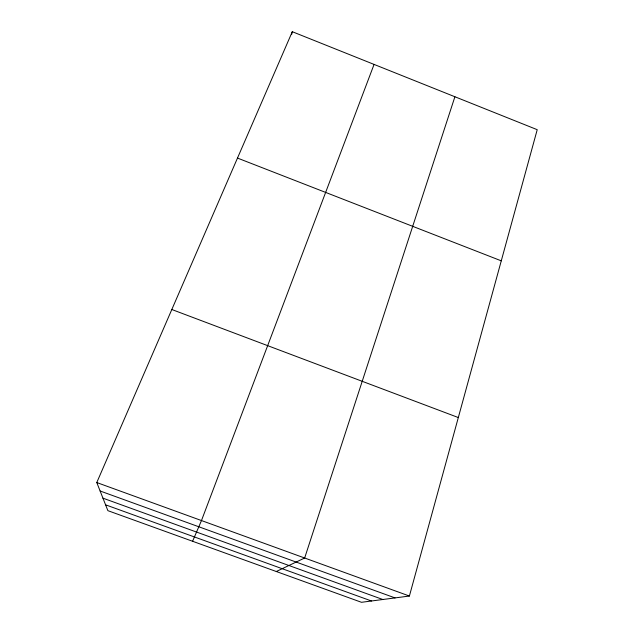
<?xml version="1.0" encoding="UTF-8"?>
<svg xmlns="http://www.w3.org/2000/svg" width="634" height="634" viewBox="0 0 634 634"><rect width="100%" height="100%" fill="white"/><g stroke="black" fill="none" stroke-linecap="round" stroke-linejoin="round"><path stroke-width="0.95" d="M291.632 34.545L292.29 31.7L537.22 129.685L409.398 596.031L361.499 602.3L107.883 510.663L96.78 482.545L292.29 31.7M454.903 96.756L304.653 558.007L276.289 571.511M374.068 64.414L201.477 520.554L192.585 541.27M105.577 504.822L371.484 600.992M96.78 482.545L409.398 596.031M100.117 490.993L395.045 597.91M102.946 498.166L382.833 599.51M171.814 309.503L458.319 417.544M237.488 158.072L501.272 260.836"/></g></svg>
